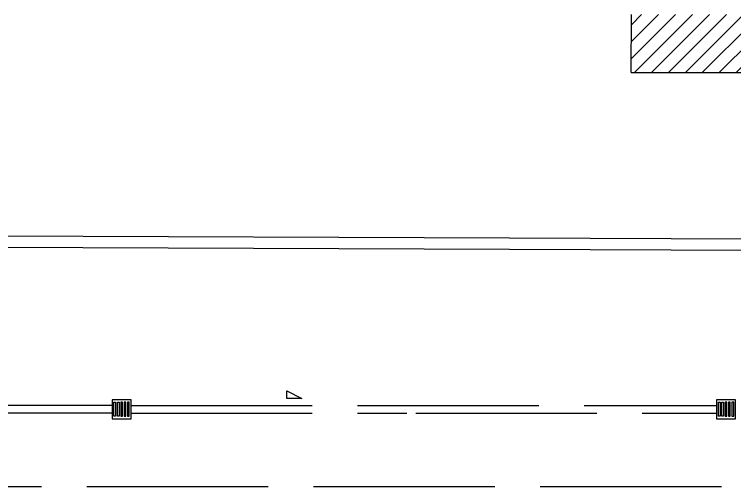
# Model space of a CAD drawing. Header units: millimetres. Extents: x 24747 to 137666, y -34589 to 43444.
# Drawn here: x 111230 to 113137, y 42194 to 43444 of the extents above; entities that cross this region are included whole.
import ezdxf

# ---------------------------------------------------------------- set-up
doc = ezdxf.new("R2010")
doc.units = ezdxf.units.MM
doc.header["$LTSCALE"] = 10
doc.linetypes.add('ACAD_ISO02W100', pattern=[15, 12, -3])
for name, color, linetype in [('linea acqua bianca', 150, 'Continuous'), ('X_MURI', 3, 'Continuous'), ('X_rilievo', 8, 'Continuous')]:
    doc.layers.add(name, color=color, linetype=linetype)

msp = doc.modelspace()

# ---------------------------------------------------------------- hatches: boundary and pattern name
at = {"layer": 'X_rilievo'}
h = msp.add_hatch(dxfattribs=at)
h.set_pattern_fill('ANSI31', color=256, scale=10, style=0)
h.set_pattern_definition([(45, (113442.92, 43322.244), (-22.45064, 22.45064), [])])
h.paths.add_polyline_path([(114248.33328, 43443.59752), (112863.56592, 43443.59752), (112863.32223, 43290.23312), (113905.18038, 43288.57764), (114248.33328, 43288.03238)])
h.paths.add_polyline_path([(118037.14088, 43267.53915), (118037.14088, 43443.59752), (116652.12983, 43443.59752), (116652.12983, 43269.7399)])

# ---------------------------------------------------------------- linework, layer by layer
at = {"layer": 'linea acqua bianca', "linetype": 'ACAD_ISO02W100', "ltscale": 4}
for p, q in [((111951.35937, 42427.36137), (111951.35937, 42447.69394)), ((111951.35937, 42447.69394), (111991.01032, 42427.36137)), ((111991.01032, 42427.36137), (111951.35937, 42427.36137)), ((111488.71493, 42408.40037), (110105.92961, 42408.40037)), ((111538.71493, 42408.40037), (113089.29988, 42408.40037)), ((111488.71493, 42388.40037), (110105.92961, 42388.40037)), ((111538.71493, 42388.40037), (112268.72223, 42388.40037)), ((112292.39147, 42388.40037), (113089.29988, 42388.40037)), ((109621.93801, 42193.90076), (115361.03923, 42193.90076))]:
    msp.add_line(p, q, dxfattribs=at)
at = {"layer": 'linea acqua bianca', "linetype": 'ACAD_ISO02W100', "ltscale": 4, "elevation": 0}
for points in [[(111488.71493, 42373.40037), (111538.71493, 42373.40037), (111538.71493, 42423.40037), (111488.71493, 42423.40037)], [(111497.96493, 42379.90037), (111493.46493, 42379.90037), (111493.46493, 42416.90037), (111497.96493, 42416.90037)], [(111506.96493, 42379.90037), (111502.46493, 42379.90037), (111502.46493, 42416.90037), (111506.96493, 42416.90037)], [(111511.46493, 42379.90037), (111515.96493, 42379.90037), (111515.96493, 42416.90037), (111511.46493, 42416.90037)], [(111520.46493, 42379.90037), (111524.96493, 42379.90037), (111524.96493, 42416.90037), (111520.46493, 42416.90037)], [(111529.46493, 42379.90037), (111533.96493, 42379.90037), (111533.96493, 42416.90037), (111529.46493, 42416.90037)], [(113089.29988, 42373.40037), (113139.29988, 42373.40037), (113139.29988, 42423.40037), (113089.29988, 42423.40037)], [(113098.54988, 42379.90037), (113094.04988, 42379.90037), (113094.04988, 42416.90037), (113098.54988, 42416.90037)], [(113107.54988, 42379.90037), (113103.04988, 42379.90037), (113103.04988, 42416.90037), (113107.54988, 42416.90037)], [(113112.04988, 42379.90037), (113116.54988, 42379.90037), (113116.54988, 42416.90037), (113112.04988, 42416.90037)], [(113121.04988, 42379.90037), (113125.54988, 42379.90037), (113125.54988, 42416.90037), (113121.04988, 42416.90037)], [(113130.04988, 42379.90037), (113134.54988, 42379.90037), (113134.54988, 42416.90037), (113130.04988, 42416.90037)]]:
    msp.add_lwpolyline(points, close=True, dxfattribs=at)
at = {"layer": 'X_MURI', "ltscale": 30}
for q in [(112863.56592, 43443.59752, 0), (112863.56592, 43443.59752, 0), (112863.56592, 43443.59752, 0), (114248.33328, 43288.03238, 0)]:
    msp.add_line((112863.32223, 43290.23312, 0), q, dxfattribs=at)
at = {"layer": 'X_rilievo'}
for p, q in [((110298.89316, 42860.88469, 0), (112540.74504, 42852.16234, 0)), ((112540.72653, 42852.1624, 0), (113792.23483, 42848.06538, 0)), ((112540.72653, 42852.1624, 0), (113792.23483, 42848.06538, 0)), ((110298.77644, 42830.88491, 0), (112540.62832, 42822.16256, 0)), ((112540.62832, 42822.16256, 0), (113792.13662, 42818.06554, 0)), ((112540.62832, 42822.16256, 0), (113792.13662, 42818.06554, 0))]:
    msp.add_line(p, q, dxfattribs=at)

doc.saveas('drawing.dxf')
